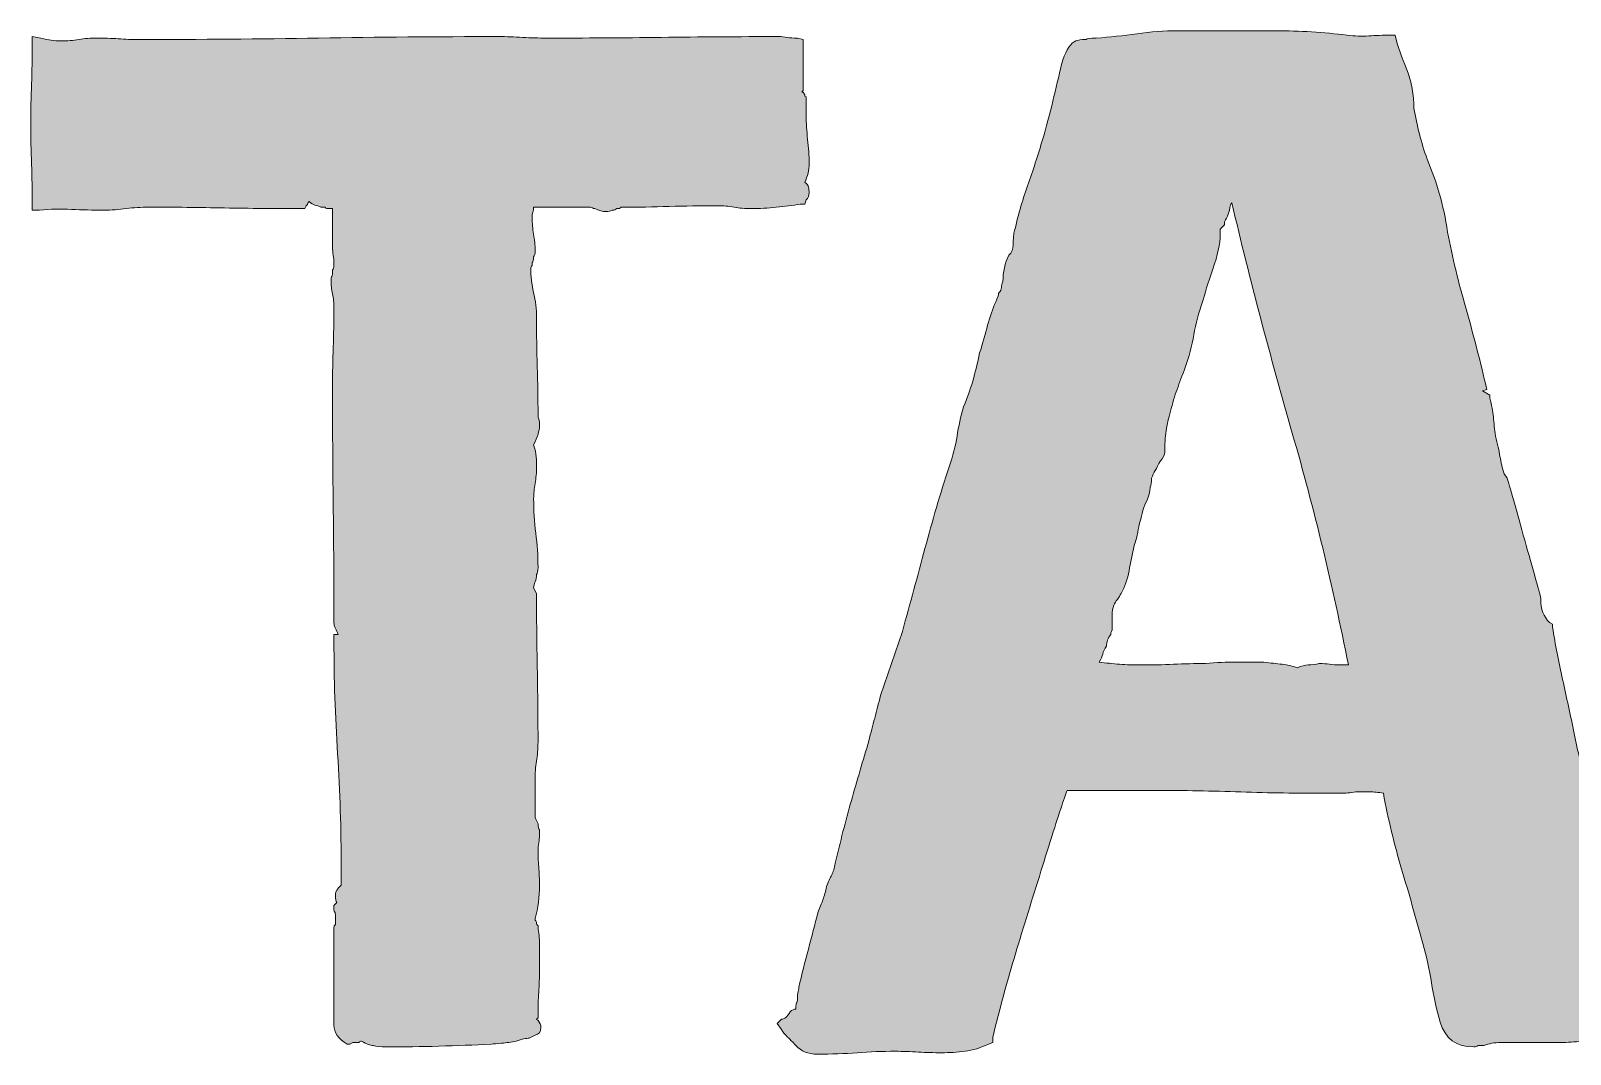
# Model space of a CAD drawing. Header units: inches. Extents: x 173 to 909, y -1034 to -46.
# Drawn here: x 175.5 to 419.1, y -1033.7 to -871.7 of the extents above; entities that cross this region are included whole.
import ezdxf

# ---------------------------------------------------------------- set-up
doc = ezdxf.new("R2010")
doc.units = ezdxf.units.IN
doc.header["$MEASUREMENT"] = 0
doc.layers.add('Layer 1', color=7, linetype='Continuous')

# ---------------------------------------------------------------- blocks, each defined once
blk = doc.blocks.new('block 3')
at = {"layer": 'Layer 1', "true_color": 0xff3c95}
h = blk.add_hatch(color=230, dxfattribs=at)
h.dxf.hatch_style = 2
edge = h.paths.add_edge_path()
edge.add_spline(control_points=[(293.58, -1028.85), (293.58, -1028.85), (294.28, -1028.15), (294.28, -1028.15), (294.74, -1028.15), (295.2, -1027.77), (295.66, -1027), (295.97, -1026.69), (296.27, -1026.54), (296.58, -1026.54), (296.58, -1026.54), (296.58, -1026.31), (296.58, -1026.31), (296.58, -1026.31), (296.58, -1026.08), (296.58, -1026.08), (296.58, -1025.77), (296.62, -1025.58), (296.7, -1025.5), (296.77, -1025.43), (296.81, -1025.23), (296.81, -1024.92), (296.81, -1024.46), (296.85, -1024.08), (296.93, -1023.77), (297, -1023.46), (297.04, -1023.23), (297.04, -1023.08), (297.51, -1021.08), (298, -1019.08), (298.54, -1017.08), (299.08, -1015.08), (299.58, -1013.16), (300.04, -1011.31), (300.35, -1010.55), (300.62, -1009.85), (300.85, -1009.24), (301.08, -1008.63), (301.27, -1007.93), (301.43, -1007.16), (301.73, -1006.39), (302, -1005.78), (302.24, -1005.32), (302.47, -1004.85), (302.66, -1004.24), (302.81, -1003.47), (303.58, -1000.09), (304.43, -996.78), (305.35, -993.55), (306.27, -990.32), (307.19, -987.17), (308.12, -984.09), (308.42, -982.86), (308.73, -981.67), (309.04, -980.51), (309.35, -979.36), (309.65, -978.17), (309.96, -976.94), (309.96, -976.94), (313.42, -966.79), (313.42, -966.79), (314.65, -962.33), (315.85, -957.95), (317, -953.64), (318.15, -949.33), (319.42, -945.03), (320.81, -940.72), (321.42, -939.03), (321.84, -937.41), (322.08, -935.87), (322.31, -934.34), (322.65, -932.8), (323.11, -931.26), (324.19, -928.65), (325.03, -925.8), (325.65, -922.72), (326.11, -921.19), (326.53, -919.73), (326.92, -918.34), (327.3, -916.96), (327.73, -915.73), (328.19, -914.65), (328.49, -914.04), (328.65, -913.58), (328.65, -913.27), (328.96, -912.96), (329.11, -912.65), (329.11, -912.34), (329.11, -912.04), (329.19, -911.73), (329.34, -911.42), (329.34, -909.88), (329.65, -908.5), (330.27, -907.27), (330.73, -906.81), (330.96, -906.27), (330.96, -905.65), (330.96, -904.58), (331.03, -903.81), (331.19, -903.35), (331.8, -900.73), (332.53, -898.23), (333.38, -895.85), (334.22, -893.47), (335.03, -890.97), (335.8, -888.35), (336.41, -886.2), (336.95, -884.12), (337.42, -882.12), (337.88, -880.12), (338.34, -878.2), (338.8, -876.35), (339.41, -874.66), (340.11, -873.66), (340.88, -873.35), (341.18, -873.2), (341.72, -873.12), (342.49, -873.12), (342.64, -872.97), (343.18, -872.89), (344.11, -872.89), (346.26, -872.74), (348.41, -872.51), (350.57, -872.2), (352.72, -871.89), (354.87, -871.74), (357.03, -871.74), (357.03, -871.74), (372.48, -871.74), (372.48, -871.74), (376.33, -871.74), (380.1, -871.97), (383.79, -872.43), (385.02, -872.59), (386.17, -872.63), (387.25, -872.55), (388.32, -872.47), (389.47, -872.43), (390.71, -872.43), (390.71, -872.43), (391.4, -872.43), (391.4, -872.43), (391.4, -872.43), (391.63, -873.35), (391.63, -873.35), (392.09, -874.89), (392.71, -876.58), (393.48, -878.43), (393.78, -879.35), (394.01, -880.31), (394.17, -881.31), (394.32, -882.32), (394.4, -883.2), (394.4, -883.97), (394.86, -886.73), (395.55, -889.43), (396.48, -892.04), (397.24, -893.89), (397.9, -895.73), (398.44, -897.58), (398.97, -899.42), (399.4, -901.42), (399.71, -903.58), (400.47, -907.58), (401.44, -911.58), (402.59, -915.57), (403.74, -919.57), (404.78, -923.57), (405.7, -927.57), (405.7, -927.57), (405.94, -928.49), (405.94, -928.49), (405.94, -928.49), (405.24, -928.72), (405.24, -928.72), (405.24, -928.72), (406.4, -929.41), (406.4, -929.41), (406.4, -929.41), (406.4, -929.88), (406.4, -929.88), (406.7, -930.95), (406.89, -931.95), (406.97, -932.88), (407.05, -933.8), (407.16, -934.8), (407.32, -935.87), (407.63, -937.11), (407.86, -938.18), (408.01, -939.1), (408.16, -940.03), (408.39, -940.95), (408.7, -941.87), (408.7, -941.87), (409.16, -942.56), (409.16, -942.56), (409.32, -943.03), (409.66, -944.22), (410.2, -946.14), (410.74, -948.07), (411.32, -950.14), (411.93, -952.37), (412.55, -954.6), (413.12, -956.64), (413.66, -958.48), (414.2, -960.33), (414.47, -961.41), (414.47, -961.71), (414.47, -963.25), (414.93, -964.48), (415.86, -965.4), (415.86, -965.4), (416.32, -965.64), (416.32, -965.64), (416.32, -965.64), (416.32, -966.1), (416.32, -966.1), (416.78, -968.86), (417.32, -971.63), (417.93, -974.4), (418.54, -977.17), (419.16, -980.02), (419.78, -982.94), (420.24, -985.71), (421.01, -988.4), (422.08, -991.01), (422.85, -992.86), (423.35, -994.74), (423.58, -996.66), (423.81, -998.59), (423.93, -1000.47), (423.93, -1002.32), (424.7, -1003.24), (425.16, -1004.01), (425.31, -1004.62), (425.46, -1005.24), (425.62, -1005.86), (425.78, -1006.47), (425.78, -1006.47), (425.78, -1008.31), (425.78, -1008.31), (425.93, -1008.63), (426.01, -1008.89), (426.01, -1009.12), (426.01, -1009.35), (426.16, -1009.62), (426.47, -1009.93), (426.77, -1011.16), (427.12, -1012.24), (427.51, -1013.16), (427.89, -1014.08), (428.23, -1015.16), (428.54, -1016.39), (428.85, -1017.16), (429.04, -1017.85), (429.12, -1018.46), (429.2, -1019.08), (429.31, -1019.7), (429.47, -1020.31), (429.62, -1021.23), (430.16, -1022.31), (431.08, -1023.54), (431.08, -1023.54), (431.31, -1024), (431.31, -1024), (431.31, -1024), (431.08, -1024.46), (431.08, -1024.46), (430.93, -1024.62), (430.85, -1025), (430.85, -1025.62), (430.85, -1026.08), (430.89, -1026.58), (430.97, -1027.12), (431.04, -1027.66), (431.08, -1028.15), (431.08, -1028.62), (431.08, -1030.92), (430, -1032.08), (427.85, -1032.08), (427.08, -1032.08), (426.39, -1032), (425.78, -1031.85), (425.16, -1031.69), (424.47, -1031.62), (423.7, -1031.62), (422.47, -1031.62), (421.28, -1031.65), (420.12, -1031.73), (418.97, -1031.81), (417.85, -1031.85), (416.78, -1031.85), (416.78, -1031.85), (411.01, -1031.85), (411.01, -1031.85), (410.09, -1031.85), (409.13, -1031.85), (408.13, -1031.85), (407.13, -1031.85), (406.24, -1032), (405.47, -1032.31), (405.47, -1032.31), (404.55, -1032.31), (404.55, -1032.31), (404.4, -1032.46), (404.16, -1032.54), (403.86, -1032.54), (401.09, -1032.54), (399.32, -1031.23), (398.55, -1028.62), (397.93, -1026.46), (397.48, -1024.39), (397.17, -1022.39), (396.86, -1020.39), (396.4, -1018.31), (395.78, -1016.16), (394.71, -1012.16), (393.59, -1008.24), (392.44, -1004.39), (391.29, -1000.55), (390.32, -996.55), (389.56, -992.4), (388.78, -992.24), (388.06, -992.17), (387.36, -992.17), (386.67, -992.17), (385.94, -992.17), (385.17, -992.17), (384.4, -992.32), (383.52, -992.4), (382.52, -992.4), (381.52, -992.4), (380.56, -992.4), (379.64, -992.4), (375.17, -992.4), (370.67, -992.32), (366.14, -992.17), (361.6, -992.01), (357.1, -991.94), (352.64, -991.94), (352.64, -991.94), (339.49, -991.94), (339.49, -991.94), (339.03, -993.17), (338.14, -995.86), (336.84, -1000.01), (335.53, -1004.16), (334.19, -1008.47), (332.8, -1012.93), (331.42, -1017.39), (330.22, -1021.46), (329.23, -1025.16), (328.22, -1028.85), (327.73, -1030.85), (327.73, -1031.15), (327.73, -1031.15), (327.73, -1031.85), (327.73, -1031.85), (327.73, -1031.85), (327.03, -1032.08), (327.03, -1032.08), (325.8, -1032.69), (324.57, -1033.08), (323.34, -1033.23), (322.11, -1033.38), (320.88, -1033.46), (319.65, -1033.46), (318.42, -1033.46), (317.19, -1033.42), (315.96, -1033.35), (314.73, -1033.27), (313.5, -1033.23), (312.27, -1033.23), (310.27, -1033.23), (308.27, -1033.31), (306.27, -1033.46), (304.27, -1033.61), (302.19, -1033.69), (300.04, -1033.69), (298.5, -1033.69), (297.35, -1033.23), (296.58, -1032.31), (296.27, -1032), (296.04, -1031.77), (295.89, -1031.62), (295.74, -1031.46), (295.58, -1031.31), (295.43, -1031.15), (294.81, -1030.54), (294.43, -1030.08), (294.28, -1029.77), (294.28, -1029.77), (293.58, -1028.85), (293.58, -1028.85)], knot_values=[0, 0, 0, 0, 1, 1, 1, 2, 2, 2, 3, 3, 3, 4, 4, 4, 5, 5, 5, 6, 6, 6, 7, 7, 7, 8, 8, 8, 9, 9, 9, 10, 10, 10, 11, 11, 11, 12, 12, 12, 13, 13, 13, 14, 14, 14, 15, 15, 15, 16, 16, 16, 17, 17, 17, 18, 18, 18, 19, 19, 19, 20, 20, 20, 21, 21, 21, 22, 22, 22, 23, 23, 23, 24, 24, 24, 25, 25, 25, 26, 26, 26, 27, 27, 27, 28, 28, 28, 29, 29, 29, 30, 30, 30, 31, 31, 31, 32, 32, 32, 33, 33, 33, 34, 34, 34, 35, 35, 35, 36, 36, 36, 37, 37, 37, 38, 38, 38, 39, 39, 39, 40, 40, 40, 41, 41, 41, 42, 42, 42, 43, 43, 43, 44, 44, 44, 45, 45, 45, 46, 46, 46, 47, 47, 47, 48, 48, 48, 49, 49, 49, 50, 50, 50, 51, 51, 51, 52, 52, 52, 53, 53, 53, 54, 54, 54, 55, 55, 55, 56, 56, 56, 57, 57, 57, 58, 58, 58, 59, 59, 59, 60, 60, 60, 61, 61, 61, 62, 62, 62, 63, 63, 63, 64, 64, 64, 65, 65, 65, 66, 66, 66, 67, 67, 67, 68, 68, 68, 69, 69, 69, 70, 70, 70, 71, 71, 71, 72, 72, 72, 73, 73, 73, 74, 74, 74, 75, 75, 75, 76, 76, 76, 77, 77, 77, 78, 78, 78, 79, 79, 79, 80, 80, 80, 81, 81, 81, 82, 82, 82, 83, 83, 83, 84, 84, 84, 85, 85, 85, 86, 86, 86, 87, 87, 87, 88, 88, 88, 89, 89, 89, 90, 90, 90, 91, 91, 91, 92, 92, 92, 93, 93, 93, 94, 94, 94, 95, 95, 95, 96, 96, 96, 97, 97, 97, 98, 98, 98, 99, 99, 99, 100, 100, 100, 101, 101, 101, 102, 102, 102, 103, 103, 103, 104, 104, 104, 105, 105, 105, 106, 106, 106, 107, 107, 107, 108, 108, 108, 109, 109, 109, 110, 110, 110, 111, 111, 111, 112, 112, 112, 113, 113, 113, 114, 114, 114, 115, 115, 115, 116, 116, 116, 117, 117, 117, 118, 118, 118, 119, 119, 119, 120, 120, 120, 121, 121, 121, 122, 122, 122, 123, 123, 123, 124, 124, 124, 125, 125, 125, 126, 126, 126, 127, 127, 127, 128, 128, 128, 129, 129, 129, 130, 130, 130, 131, 131, 131, 131], degree=3, periodic=1)
edge = h.paths.add_edge_path()
edge.add_spline(control_points=[(363.72, -903.11), (363.72, -903.11), (363.72, -904.04), (363.72, -904.04), (363.72, -905.42), (363.33, -907.23), (362.56, -909.46), (361.79, -911.69), (361.25, -913.42), (360.95, -914.65), (360.33, -916.34), (359.87, -918.07), (359.56, -919.84), (359.25, -921.61), (358.79, -923.34), (358.18, -925.03), (357.72, -926.26), (357.29, -927.42), (356.91, -928.49), (356.52, -929.57), (356.18, -930.72), (355.87, -931.95), (355.56, -933.03), (355.33, -934.07), (355.18, -935.07), (355.03, -936.07), (354.95, -937.18), (354.95, -938.41), (354.95, -938.87), (354.72, -939.33), (354.26, -939.8), (353.95, -940.41), (353.68, -940.92), (353.45, -941.3), (353.22, -941.68), (353.03, -942.1), (352.87, -942.56), (352.87, -943.18), (352.79, -943.64), (352.64, -943.95), (352.64, -944.41), (352.49, -945.1), (352.18, -946.03), (351.87, -946.49), (351.64, -947.03), (351.49, -947.64), (351.33, -948.26), (351.18, -948.87), (351.03, -949.49), (350.87, -949.95), (350.76, -950.49), (350.68, -951.1), (350.6, -951.72), (350.41, -952.41), (350.11, -953.18), (349.79, -954.56), (349.53, -955.91), (349.3, -957.21), (349.07, -958.52), (348.64, -959.72), (348.03, -960.79), (347.87, -961.1), (347.68, -961.41), (347.45, -961.71), (347.22, -962.02), (347.03, -962.33), (346.87, -962.63), (346.72, -963.1), (346.64, -963.64), (346.64, -964.25), (346.64, -964.25), (346.64, -965.64), (346.64, -965.64), (346.64, -965.64), (346.64, -966.33), (346.64, -966.33), (346.64, -966.48), (346.6, -966.64), (346.53, -966.79), (346.45, -966.94), (346.41, -967.1), (346.41, -967.25), (345.95, -967.87), (345.72, -968.48), (345.72, -969.1), (345.41, -969.56), (345.22, -969.98), (345.14, -970.36), (345.07, -970.75), (344.87, -971.17), (344.57, -971.63), (345.64, -971.79), (346.72, -971.9), (347.8, -971.98), (348.87, -972.06), (350.03, -972.1), (351.26, -972.1), (352.95, -972.1), (354.64, -972.06), (356.33, -971.98), (358.02, -971.9), (359.71, -971.86), (361.41, -971.86), (363.1, -971.71), (364.75, -971.63), (366.37, -971.63), (367.99, -971.63), (369.4, -971.63), (370.64, -971.63), (371.71, -971.79), (372.67, -971.9), (373.52, -971.98), (374.36, -972.06), (375.17, -972.25), (375.94, -972.55), (376.56, -972.25), (377.13, -972.1), (377.67, -972.1), (378.21, -972.1), (378.79, -972.02), (379.4, -971.86), (380.02, -971.86), (380.56, -971.9), (381.02, -971.98), (381.48, -972.06), (382.09, -972.1), (382.86, -972.1), (382.86, -972.1), (384.02, -972.1), (384.02, -972.1), (381.56, -959.64), (378.6, -947.41), (375.14, -935.41), (371.68, -923.42), (368.48, -911.27), (365.56, -898.96), (365.41, -899.12), (365.33, -899.27), (365.33, -899.42), (365.18, -900.35), (364.87, -901.19), (364.41, -901.96), (364.41, -901.96), (364.41, -902.42), (364.41, -902.42), (364.41, -902.42), (363.72, -903.11), (363.72, -903.11)], knot_values=[0, 0, 0, 0, 1, 1, 1, 2, 2, 2, 3, 3, 3, 4, 4, 4, 5, 5, 5, 6, 6, 6, 7, 7, 7, 8, 8, 8, 9, 9, 9, 10, 10, 10, 11, 11, 11, 12, 12, 12, 13, 13, 13, 14, 14, 14, 15, 15, 15, 16, 16, 16, 17, 17, 17, 18, 18, 18, 19, 19, 19, 20, 20, 20, 21, 21, 21, 22, 22, 22, 23, 23, 23, 24, 24, 24, 25, 25, 25, 26, 26, 26, 27, 27, 27, 28, 28, 28, 29, 29, 29, 30, 30, 30, 31, 31, 31, 32, 32, 32, 33, 33, 33, 34, 34, 34, 35, 35, 35, 36, 36, 36, 37, 37, 37, 38, 38, 38, 39, 39, 39, 40, 40, 40, 41, 41, 41, 42, 42, 42, 43, 43, 43, 44, 44, 44, 45, 45, 45, 46, 46, 46, 47, 47, 47, 48, 48, 48, 49, 49, 49, 49], degree=3, periodic=1)
h = blk.add_hatch(color=230, dxfattribs=at)
h.dxf.hatch_style = 2
edge = h.paths.add_edge_path()
edge.add_spline(control_points=[(225.53, -1032.08), (224.14, -1031.31), (223.45, -1030.31), (223.45, -1029.08), (223.45, -1029.08), (223.45, -1014.31), (223.45, -1014.31), (223.45, -1014.31), (223.45, -1013.62), (223.45, -1013.62), (223.45, -1013.47), (223.53, -1013.31), (223.68, -1013.16), (223.68, -1013.16), (223.68, -1012.7), (223.68, -1012.7), (223.68, -1012.7), (223.68, -1012.47), (223.68, -1012.47), (223.68, -1012.47), (223.68, -1011.78), (223.68, -1011.78), (223.68, -1011.47), (223.64, -1011.28), (223.57, -1011.2), (223.49, -1011.12), (223.45, -1011.01), (223.45, -1010.85), (223.45, -1010.85), (223.45, -1010.16), (223.45, -1010.16), (223.45, -1010.16), (223.91, -1009.7), (223.91, -1009.7), (223.76, -1009.55), (223.68, -1009.16), (223.68, -1008.54), (223.68, -1008.08), (223.76, -1007.85), (223.91, -1007.85), (223.91, -1007.7), (223.99, -1007.55), (224.14, -1007.39), (224.14, -1007.39), (224.6, -1006.93), (224.6, -1006.93), (224.6, -1006.93), (224.6, -1006.7), (224.6, -1006.7), (224.6, -1006.7), (224.6, -1005.55), (224.6, -1005.55), (224.6, -1005.55), (224.6, -1004.16), (224.6, -1004.16), (224.6, -998.16), (224.41, -992.17), (224.03, -986.17), (223.64, -980.17), (223.45, -974.25), (223.45, -968.4), (223.45, -968.4), (223.45, -967.25), (223.45, -967.25), (223.45, -967.25), (224.14, -967.25), (224.14, -967.25), (223.99, -966.94), (223.83, -966.64), (223.68, -966.33), (223.53, -966.02), (223.45, -965.71), (223.45, -965.4), (223.45, -958.94), (223.41, -952.68), (223.33, -946.6), (223.26, -940.53), (223.22, -934.34), (223.22, -928.03), (223.22, -925.88), (223.26, -923.8), (223.33, -921.8), (223.41, -919.8), (223.45, -917.73), (223.45, -915.57), (223.45, -914.81), (223.37, -914.07), (223.22, -913.38), (223.06, -912.69), (222.99, -911.96), (222.99, -911.19), (222.99, -910.88), (223.03, -910.69), (223.1, -910.61), (223.18, -910.54), (223.22, -910.42), (223.22, -910.27), (223.22, -910.27), (223.22, -909.57), (223.22, -909.57), (223.37, -909.42), (223.45, -909.19), (223.45, -908.88), (223.45, -908.88), (223.45, -908.42), (223.45, -908.42), (223.45, -908.11), (223.41, -907.73), (223.33, -907.27), (223.26, -906.81), (223.22, -906.42), (223.22, -906.11), (223.22, -906.11), (223.22, -899.88), (223.22, -899.88), (223.22, -899.88), (222.53, -899.88), (222.53, -899.88), (222.22, -899.88), (222.07, -899.81), (222.07, -899.65), (222.07, -899.65), (221.37, -899.65), (221.37, -899.65), (221.06, -899.5), (220.76, -899.39), (220.45, -899.31), (220.14, -899.23), (219.84, -899.04), (219.53, -898.73), (219.37, -898.89), (219.3, -899), (219.3, -899.08), (219.3, -899.16), (219.22, -899.27), (219.07, -899.42), (219.07, -899.42), (218.84, -899.88), (218.84, -899.88), (218.84, -899.88), (218.14, -899.88), (218.14, -899.88), (214.14, -899.88), (210.15, -899.85), (206.15, -899.77), (202.15, -899.69), (198.15, -899.65), (194.15, -899.65), (192.92, -899.65), (191.73, -899.73), (190.58, -899.88), (189.42, -900.04), (188.23, -900.12), (187, -900.12), (185.31, -900.12), (183.62, -900.08), (181.92, -900), (180.23, -899.92), (178.54, -899.96), (176.85, -900.12), (176.85, -900.12), (175.7, -900.12), (175.7, -900.12), (175.7, -900.12), (175.7, -898.96), (175.7, -898.96), (175.7, -896.97), (175.66, -894.92), (175.58, -892.85), (175.5, -890.77), (175.46, -888.66), (175.46, -886.5), (175.46, -884.35), (175.5, -882.24), (175.58, -880.16), (175.66, -878.08), (175.7, -876.05), (175.7, -874.05), (175.7, -874.05), (175.7, -872.66), (175.7, -872.66), (175.7, -872.66), (177.08, -872.89), (177.08, -872.89), (177.69, -873.05), (178.23, -873.16), (178.7, -873.24), (179.15, -873.32), (179.69, -873.35), (180.31, -873.35), (181.23, -873.35), (182.16, -873.28), (183.08, -873.12), (184, -872.97), (184.92, -872.89), (185.85, -872.89), (187.07, -872.89), (188.23, -872.93), (189.31, -873.01), (190.38, -873.09), (191.46, -873.12), (192.54, -873.12), (202.23, -873.12), (211.72, -873.05), (221.03, -872.89), (230.33, -872.74), (239.83, -872.66), (249.52, -872.66), (250.75, -872.66), (252.02, -872.7), (253.33, -872.78), (254.63, -872.86), (255.9, -872.89), (257.13, -872.89), (263.13, -872.89), (269.17, -872.86), (275.24, -872.78), (281.32, -872.7), (287.51, -872.66), (293.81, -872.66), (294.28, -872.66), (294.74, -872.7), (295.2, -872.78), (295.66, -872.86), (296.2, -872.89), (296.81, -872.89), (296.81, -872.89), (297.74, -873.12), (297.74, -873.12), (297.74, -873.12), (297.74, -881.2), (297.74, -881.2), (297.74, -881.2), (297.51, -881.43), (297.51, -881.43), (297.51, -881.43), (297.74, -881.43), (297.74, -881.43), (297.74, -881.43), (297.97, -881.89), (297.97, -881.89), (297.97, -882.04), (298, -882.12), (298.08, -882.12), (298.16, -882.12), (298.2, -882.2), (298.2, -882.35), (298.2, -882.35), (298.2, -883.04), (298.2, -883.04), (298.2, -883.04), (298.2, -883.51), (298.2, -883.51), (298.2, -883.51), (298.2, -885.12), (298.2, -885.12), (298.2, -886.35), (298.27, -887.62), (298.43, -888.93), (298.58, -890.23), (298.66, -891.5), (298.66, -892.73), (298.66, -893.81), (298.43, -894.81), (297.97, -895.73), (298.43, -895.89), (298.66, -896.42), (298.66, -897.35), (298.66, -897.81), (298.5, -898.19), (298.2, -898.5), (298.2, -898.5), (297.97, -899.19), (297.97, -899.19), (297.97, -899.19), (297.27, -899.19), (297.27, -899.19), (296.04, -899.35), (294.77, -899.5), (293.47, -899.65), (292.16, -899.81), (290.81, -899.88), (289.43, -899.88), (288.51, -899.88), (287.62, -899.81), (286.78, -899.65), (285.93, -899.5), (285.05, -899.42), (284.13, -899.42), (281.51, -899.42), (278.97, -899.46), (276.51, -899.54), (274.05, -899.62), (271.51, -899.65), (268.9, -899.65), (268.9, -899.65), (268.67, -899.88), (268.67, -899.88), (268.67, -899.88), (268.21, -899.88), (268.21, -899.88), (268.05, -900.04), (267.82, -900.12), (267.51, -900.12), (267.2, -900.27), (266.9, -900.35), (266.59, -900.35), (265.98, -900.35), (265.36, -900.2), (264.75, -899.88), (264.59, -899.88), (264.47, -899.85), (264.4, -899.77), (264.32, -899.69), (264.2, -899.65), (264.05, -899.65), (264.05, -899.65), (255.06, -899.65), (255.06, -899.65), (255.06, -899.96), (255.02, -900.23), (254.94, -900.46), (254.86, -900.69), (254.82, -900.96), (254.82, -901.27), (254.82, -902.19), (254.9, -903.08), (255.06, -903.92), (255.21, -904.77), (255.29, -905.65), (255.29, -906.57), (255.29, -907.04), (255.21, -907.35), (255.06, -907.5), (255.06, -907.96), (254.98, -908.27), (254.82, -908.42), (254.82, -908.42), (254.82, -908.88), (254.82, -908.88), (254.67, -909.04), (254.6, -909.19), (254.6, -909.34), (254.6, -910.58), (254.75, -911.85), (255.06, -913.15), (255.36, -914.46), (255.52, -915.8), (255.52, -917.19), (255.52, -919.8), (255.55, -922.38), (255.63, -924.92), (255.71, -927.45), (255.75, -929.96), (255.75, -932.41), (255.75, -932.41), (255.75, -932.88), (255.75, -932.88), (255.9, -933.03), (255.98, -933.49), (255.98, -934.26), (255.98, -935.03), (255.67, -936.03), (255.06, -937.26), (255.36, -938.03), (255.52, -939.18), (255.52, -940.72), (255.52, -941.64), (255.44, -942.53), (255.29, -943.37), (255.13, -944.22), (255.06, -945.03), (255.06, -945.8), (255.06, -947.64), (255.17, -949.45), (255.4, -951.22), (255.63, -952.98), (255.75, -954.79), (255.75, -956.64), (255.75, -957.25), (255.67, -957.64), (255.52, -957.79), (255.52, -958.25), (255.44, -958.64), (255.29, -958.94), (255.13, -959.25), (255.06, -959.56), (255.06, -959.87), (255.06, -959.87), (255.52, -960.79), (255.52, -960.79), (255.52, -960.79), (255.52, -961.02), (255.52, -961.02), (255.52, -964.87), (255.55, -968.71), (255.63, -972.55), (255.71, -976.4), (255.75, -980.32), (255.75, -984.32), (255.75, -985.4), (255.67, -986.4), (255.52, -987.32), (255.36, -988.24), (255.29, -989.24), (255.29, -990.32), (255.29, -990.32), (255.29, -996.09), (255.29, -996.09), (255.29, -996.24), (255.44, -996.63), (255.75, -997.24), (255.75, -997.7), (255.83, -998.01), (255.98, -998.16), (255.98, -998.16), (255.98, -999.09), (255.98, -999.09), (255.98, -999.4), (255.94, -999.78), (255.86, -1000.24), (255.78, -1000.7), (255.75, -1001.09), (255.75, -1001.39), (255.75, -1002.16), (255.78, -1003.05), (255.86, -1004.05), (255.94, -1005.05), (255.98, -1006.01), (255.98, -1006.93), (255.98, -1008.78), (255.75, -1010.55), (255.29, -1012.24), (255.29, -1012.24), (255.29, -1012.47), (255.29, -1012.47), (255.44, -1012.62), (255.52, -1012.78), (255.52, -1012.93), (255.52, -1013.08), (255.59, -1013.24), (255.75, -1013.39), (255.75, -1013.7), (255.78, -1014.08), (255.86, -1014.54), (255.94, -1015), (255.98, -1015.47), (255.98, -1015.93), (255.98, -1015.93), (255.98, -1020.31), (255.98, -1020.31), (255.98, -1021.54), (255.94, -1022.73), (255.86, -1023.89), (255.78, -1025.04), (255.75, -1026.23), (255.75, -1027.46), (255.75, -1027.46), (255.75, -1027.92), (255.75, -1027.92), (255.75, -1027.92), (255.52, -1028.15), (255.52, -1028.15), (255.52, -1028.15), (255.75, -1028.38), (255.75, -1028.38), (256.06, -1028.7), (256.21, -1029.08), (256.21, -1029.54), (256.21, -1030.16), (255.9, -1030.54), (255.29, -1030.69), (255.29, -1030.69), (254.37, -1031.15), (254.37, -1031.15), (253.9, -1031.15), (253.21, -1031.31), (252.29, -1031.62), (251.52, -1031.77), (250.75, -1031.89), (249.98, -1031.96), (249.21, -1032.04), (248.67, -1032.08), (248.37, -1032.08), (245.6, -1032.23), (242.83, -1032.35), (240.06, -1032.42), (237.29, -1032.5), (234.52, -1032.54), (231.76, -1032.54), (230.83, -1032.54), (230.14, -1032.46), (229.68, -1032.31), (229.22, -1032.31), (228.6, -1032.08), (227.83, -1031.62), (227.68, -1031.62), (227.52, -1031.69), (227.37, -1031.85), (227.37, -1031.85), (226.45, -1031.85), (226.45, -1031.85), (226.45, -1031.85), (225.99, -1032.08), (225.99, -1032.08), (225.99, -1032.08), (225.53, -1032.08), (225.53, -1032.08)], knot_values=[0, 0, 0, 0, 1, 1, 1, 2, 2, 2, 3, 3, 3, 4, 4, 4, 5, 5, 5, 6, 6, 6, 7, 7, 7, 8, 8, 8, 9, 9, 9, 10, 10, 10, 11, 11, 11, 12, 12, 12, 13, 13, 13, 14, 14, 14, 15, 15, 15, 16, 16, 16, 17, 17, 17, 18, 18, 18, 19, 19, 19, 20, 20, 20, 21, 21, 21, 22, 22, 22, 23, 23, 23, 24, 24, 24, 25, 25, 25, 26, 26, 26, 27, 27, 27, 28, 28, 28, 29, 29, 29, 30, 30, 30, 31, 31, 31, 32, 32, 32, 33, 33, 33, 34, 34, 34, 35, 35, 35, 36, 36, 36, 37, 37, 37, 38, 38, 38, 39, 39, 39, 40, 40, 40, 41, 41, 41, 42, 42, 42, 43, 43, 43, 44, 44, 44, 45, 45, 45, 46, 46, 46, 47, 47, 47, 48, 48, 48, 49, 49, 49, 50, 50, 50, 51, 51, 51, 52, 52, 52, 53, 53, 53, 54, 54, 54, 55, 55, 55, 56, 56, 56, 57, 57, 57, 58, 58, 58, 59, 59, 59, 60, 60, 60, 61, 61, 61, 62, 62, 62, 63, 63, 63, 64, 64, 64, 65, 65, 65, 66, 66, 66, 67, 67, 67, 68, 68, 68, 69, 69, 69, 70, 70, 70, 71, 71, 71, 72, 72, 72, 73, 73, 73, 74, 74, 74, 75, 75, 75, 76, 76, 76, 77, 77, 77, 78, 78, 78, 79, 79, 79, 80, 80, 80, 81, 81, 81, 82, 82, 82, 83, 83, 83, 84, 84, 84, 85, 85, 85, 86, 86, 86, 87, 87, 87, 88, 88, 88, 89, 89, 89, 90, 90, 90, 91, 91, 91, 92, 92, 92, 93, 93, 93, 94, 94, 94, 95, 95, 95, 96, 96, 96, 97, 97, 97, 98, 98, 98, 99, 99, 99, 100, 100, 100, 101, 101, 101, 102, 102, 102, 103, 103, 103, 104, 104, 104, 105, 105, 105, 106, 106, 106, 107, 107, 107, 108, 108, 108, 109, 109, 109, 110, 110, 110, 111, 111, 111, 112, 112, 112, 113, 113, 113, 114, 114, 114, 115, 115, 115, 116, 116, 116, 117, 117, 117, 118, 118, 118, 119, 119, 119, 120, 120, 120, 121, 121, 121, 122, 122, 122, 123, 123, 123, 124, 124, 124, 125, 125, 125, 126, 126, 126, 127, 127, 127, 128, 128, 128, 129, 129, 129, 130, 130, 130, 131, 131, 131, 132, 132, 132, 133, 133, 133, 134, 134, 134, 135, 135, 135, 136, 136, 136, 137, 137, 137, 138, 138, 138, 139, 139, 139, 140, 140, 140, 141, 141, 141, 142, 142, 142, 143, 143, 143, 144, 144, 144, 145, 145, 145, 146, 146, 146, 147, 147, 147, 148, 148, 148, 149, 149, 149, 150, 150, 150, 151, 151, 151, 152, 152, 152, 153, 153, 153, 154, 154, 154, 155, 155, 155, 156, 156, 156, 157, 157, 157, 158, 158, 158, 159, 159, 159, 160, 160, 160, 161, 161, 161, 162, 162, 162, 163, 163, 163, 164, 164, 164, 165, 165, 165, 166, 166, 166, 167, 167, 167, 168, 168, 168, 169, 169, 169, 169], degree=3, periodic=1)
at = {"layer": 'Layer 1', "lineweight": 0}
for points, knots in [([(293.58, -1028.85), (293.58, -1028.85), (294.28, -1028.15), (294.28, -1028.15), (294.74, -1028.15), (295.2, -1027.77), (295.66, -1027), (295.97, -1026.69), (296.27, -1026.54), (296.58, -1026.54), (296.58, -1026.54), (296.58, -1026.31), (296.58, -1026.31), (296.58, -1026.31), (296.58, -1026.08), (296.58, -1026.08), (296.58, -1025.77), (296.62, -1025.58), (296.7, -1025.5), (296.77, -1025.43), (296.81, -1025.23), (296.81, -1024.92), (296.81, -1024.46), (296.85, -1024.08), (296.93, -1023.77), (297, -1023.46), (297.04, -1023.23), (297.04, -1023.08), (297.51, -1021.08), (298, -1019.08), (298.54, -1017.08), (299.08, -1015.08), (299.58, -1013.16), (300.04, -1011.31), (300.35, -1010.55), (300.62, -1009.85), (300.85, -1009.24), (301.08, -1008.63), (301.27, -1007.93), (301.43, -1007.16), (301.73, -1006.39), (302, -1005.78), (302.24, -1005.32), (302.47, -1004.85), (302.66, -1004.24), (302.81, -1003.47), (303.58, -1000.09), (304.43, -996.78), (305.35, -993.55), (306.27, -990.32), (307.19, -987.17), (308.12, -984.09), (308.42, -982.86), (308.73, -981.67), (309.04, -980.51), (309.35, -979.36), (309.65, -978.17), (309.96, -976.94), (309.96, -976.94), (313.42, -966.79), (313.42, -966.79), (314.65, -962.33), (315.85, -957.95), (317, -953.64), (318.15, -949.33), (319.42, -945.03), (320.81, -940.72), (321.42, -939.03), (321.84, -937.41), (322.08, -935.87), (322.31, -934.34), (322.65, -932.8), (323.11, -931.26), (324.19, -928.65), (325.03, -925.8), (325.65, -922.72), (326.11, -921.19), (326.53, -919.73), (326.92, -918.34), (327.3, -916.96), (327.73, -915.73), (328.19, -914.65), (328.49, -914.04), (328.65, -913.58), (328.65, -913.27), (328.96, -912.96), (329.11, -912.65), (329.11, -912.34), (329.11, -912.04), (329.19, -911.73), (329.34, -911.42), (329.34, -909.88), (329.65, -908.5), (330.27, -907.27), (330.73, -906.81), (330.96, -906.27), (330.96, -905.65), (330.96, -904.58), (331.03, -903.81), (331.19, -903.35), (331.8, -900.73), (332.53, -898.23), (333.38, -895.85), (334.22, -893.47), (335.03, -890.97), (335.8, -888.35), (336.41, -886.2), (336.95, -884.12), (337.42, -882.12), (337.88, -880.12), (338.34, -878.2), (338.8, -876.35), (339.41, -874.66), (340.11, -873.66), (340.88, -873.35), (341.18, -873.2), (341.72, -873.12), (342.49, -873.12), (342.64, -872.97), (343.18, -872.89), (344.11, -872.89), (346.26, -872.74), (348.41, -872.51), (350.57, -872.2), (352.72, -871.89), (354.87, -871.74), (357.03, -871.74), (357.03, -871.74), (372.48, -871.74), (372.48, -871.74), (376.33, -871.74), (380.1, -871.97), (383.79, -872.43), (385.02, -872.59), (386.17, -872.63), (387.25, -872.55), (388.32, -872.47), (389.47, -872.43), (390.71, -872.43), (390.71, -872.43), (391.4, -872.43), (391.4, -872.43), (391.4, -872.43), (391.63, -873.35), (391.63, -873.35), (392.09, -874.89), (392.71, -876.58), (393.48, -878.43), (393.78, -879.35), (394.01, -880.31), (394.17, -881.31), (394.32, -882.32), (394.4, -883.2), (394.4, -883.97), (394.86, -886.73), (395.55, -889.43), (396.48, -892.04), (397.24, -893.89), (397.9, -895.73), (398.44, -897.58), (398.97, -899.42), (399.4, -901.42), (399.71, -903.58), (400.47, -907.58), (401.44, -911.58), (402.59, -915.57), (403.74, -919.57), (404.78, -923.57), (405.7, -927.57), (405.7, -927.57), (405.94, -928.49), (405.94, -928.49), (405.94, -928.49), (405.24, -928.72), (405.24, -928.72), (405.24, -928.72), (406.4, -929.41), (406.4, -929.41), (406.4, -929.41), (406.4, -929.88), (406.4, -929.88), (406.7, -930.95), (406.89, -931.95), (406.97, -932.88), (407.05, -933.8), (407.16, -934.8), (407.32, -935.87), (407.63, -937.11), (407.86, -938.18), (408.01, -939.1), (408.16, -940.03), (408.39, -940.95), (408.7, -941.87), (408.7, -941.87), (409.16, -942.56), (409.16, -942.56), (409.32, -943.03), (409.66, -944.22), (410.2, -946.14), (410.74, -948.07), (411.32, -950.14), (411.93, -952.37), (412.55, -954.6), (413.12, -956.64), (413.66, -958.48), (414.2, -960.33), (414.47, -961.41), (414.47, -961.71), (414.47, -963.25), (414.93, -964.48), (415.86, -965.4), (415.86, -965.4), (416.32, -965.64), (416.32, -965.64), (416.32, -965.64), (416.32, -966.1), (416.32, -966.1), (416.78, -968.86), (417.32, -971.63), (417.93, -974.4), (418.54, -977.17), (419.16, -980.02), (419.78, -982.94), (420.24, -985.71), (421.01, -988.4), (422.08, -991.01), (422.85, -992.86), (423.35, -994.74), (423.58, -996.66), (423.81, -998.59), (423.93, -1000.47), (423.93, -1002.32), (424.7, -1003.24), (425.16, -1004.01), (425.31, -1004.62), (425.46, -1005.24), (425.62, -1005.86), (425.78, -1006.47), (425.78, -1006.47), (425.78, -1008.31), (425.78, -1008.31), (425.93, -1008.63), (426.01, -1008.89), (426.01, -1009.12), (426.01, -1009.35), (426.16, -1009.62), (426.47, -1009.93), (426.77, -1011.16), (427.12, -1012.24), (427.51, -1013.16), (427.89, -1014.08), (428.23, -1015.16), (428.54, -1016.39), (428.85, -1017.16), (429.04, -1017.85), (429.12, -1018.46), (429.2, -1019.08), (429.31, -1019.7), (429.47, -1020.31), (429.62, -1021.23), (430.16, -1022.31), (431.08, -1023.54), (431.08, -1023.54), (431.31, -1024), (431.31, -1024), (431.31, -1024), (431.08, -1024.46), (431.08, -1024.46), (430.93, -1024.62), (430.85, -1025), (430.85, -1025.62), (430.85, -1026.08), (430.89, -1026.58), (430.97, -1027.12), (431.04, -1027.66), (431.08, -1028.15), (431.08, -1028.62), (431.08, -1030.92), (430, -1032.08), (427.85, -1032.08), (427.08, -1032.08), (426.39, -1032), (425.78, -1031.85), (425.16, -1031.69), (424.47, -1031.62), (423.7, -1031.62), (422.47, -1031.62), (421.28, -1031.65), (420.12, -1031.73), (418.97, -1031.81), (417.85, -1031.85), (416.78, -1031.85), (416.78, -1031.85), (411.01, -1031.85), (411.01, -1031.85), (410.09, -1031.85), (409.13, -1031.85), (408.13, -1031.85), (407.13, -1031.85), (406.24, -1032), (405.47, -1032.31), (405.47, -1032.31), (404.55, -1032.31), (404.55, -1032.31), (404.4, -1032.46), (404.16, -1032.54), (403.86, -1032.54), (401.09, -1032.54), (399.32, -1031.23), (398.55, -1028.62), (397.93, -1026.46), (397.48, -1024.39), (397.17, -1022.39), (396.86, -1020.39), (396.4, -1018.31), (395.78, -1016.16), (394.71, -1012.16), (393.59, -1008.24), (392.44, -1004.39), (391.29, -1000.55), (390.32, -996.55), (389.56, -992.4), (388.78, -992.24), (388.06, -992.17), (387.36, -992.17), (386.67, -992.17), (385.94, -992.17), (385.17, -992.17), (384.4, -992.32), (383.52, -992.4), (382.52, -992.4), (381.52, -992.4), (380.56, -992.4), (379.64, -992.4), (375.17, -992.4), (370.67, -992.32), (366.14, -992.17), (361.6, -992.01), (357.1, -991.94), (352.64, -991.94), (352.64, -991.94), (339.49, -991.94), (339.49, -991.94), (339.03, -993.17), (338.14, -995.86), (336.84, -1000.01), (335.53, -1004.16), (334.19, -1008.47), (332.8, -1012.93), (331.42, -1017.39), (330.22, -1021.46), (329.23, -1025.16), (328.22, -1028.85), (327.73, -1030.85), (327.73, -1031.15), (327.73, -1031.15), (327.73, -1031.85), (327.73, -1031.85), (327.73, -1031.85), (327.03, -1032.08), (327.03, -1032.08), (325.8, -1032.69), (324.57, -1033.08), (323.34, -1033.23), (322.11, -1033.38), (320.88, -1033.46), (319.65, -1033.46), (318.42, -1033.46), (317.19, -1033.42), (315.96, -1033.35), (314.73, -1033.27), (313.5, -1033.23), (312.27, -1033.23), (310.27, -1033.23), (308.27, -1033.31), (306.27, -1033.46), (304.27, -1033.61), (302.19, -1033.69), (300.04, -1033.69), (298.5, -1033.69), (297.35, -1033.23), (296.58, -1032.31), (296.27, -1032), (296.04, -1031.77), (295.89, -1031.62), (295.74, -1031.46), (295.58, -1031.31), (295.43, -1031.15), (294.81, -1030.54), (294.43, -1030.08), (294.28, -1029.77), (294.28, -1029.77), (293.58, -1028.85), (293.58, -1028.85)], [0, 0, 0, 0, 1, 1, 1, 2, 2, 2, 3, 3, 3, 4, 4, 4, 5, 5, 5, 6, 6, 6, 7, 7, 7, 8, 8, 8, 9, 9, 9, 10, 10, 10, 11, 11, 11, 12, 12, 12, 13, 13, 13, 14, 14, 14, 15, 15, 15, 16, 16, 16, 17, 17, 17, 18, 18, 18, 19, 19, 19, 20, 20, 20, 21, 21, 21, 22, 22, 22, 23, 23, 23, 24, 24, 24, 25, 25, 25, 26, 26, 26, 27, 27, 27, 28, 28, 28, 29, 29, 29, 30, 30, 30, 31, 31, 31, 32, 32, 32, 33, 33, 33, 34, 34, 34, 35, 35, 35, 36, 36, 36, 37, 37, 37, 38, 38, 38, 39, 39, 39, 40, 40, 40, 41, 41, 41, 42, 42, 42, 43, 43, 43, 44, 44, 44, 45, 45, 45, 46, 46, 46, 47, 47, 47, 48, 48, 48, 49, 49, 49, 50, 50, 50, 51, 51, 51, 52, 52, 52, 53, 53, 53, 54, 54, 54, 55, 55, 55, 56, 56, 56, 57, 57, 57, 58, 58, 58, 59, 59, 59, 60, 60, 60, 61, 61, 61, 62, 62, 62, 63, 63, 63, 64, 64, 64, 65, 65, 65, 66, 66, 66, 67, 67, 67, 68, 68, 68, 69, 69, 69, 70, 70, 70, 71, 71, 71, 72, 72, 72, 73, 73, 73, 74, 74, 74, 75, 75, 75, 76, 76, 76, 77, 77, 77, 78, 78, 78, 79, 79, 79, 80, 80, 80, 81, 81, 81, 82, 82, 82, 83, 83, 83, 84, 84, 84, 85, 85, 85, 86, 86, 86, 87, 87, 87, 88, 88, 88, 89, 89, 89, 90, 90, 90, 91, 91, 91, 92, 92, 92, 93, 93, 93, 94, 94, 94, 95, 95, 95, 96, 96, 96, 97, 97, 97, 98, 98, 98, 99, 99, 99, 100, 100, 100, 101, 101, 101, 102, 102, 102, 103, 103, 103, 104, 104, 104, 105, 105, 105, 106, 106, 106, 107, 107, 107, 108, 108, 108, 109, 109, 109, 110, 110, 110, 111, 111, 111, 112, 112, 112, 113, 113, 113, 114, 114, 114, 115, 115, 115, 116, 116, 116, 117, 117, 117, 118, 118, 118, 119, 119, 119, 120, 120, 120, 121, 121, 121, 122, 122, 122, 123, 123, 123, 124, 124, 124, 125, 125, 125, 126, 126, 126, 127, 127, 127, 128, 128, 128, 129, 129, 129, 130, 130, 130, 131, 131, 131, 131]), ([(225.53, -1032.08), (224.14, -1031.31), (223.45, -1030.31), (223.45, -1029.08), (223.45, -1029.08), (223.45, -1014.31), (223.45, -1014.31), (223.45, -1014.31), (223.45, -1013.62), (223.45, -1013.62), (223.45, -1013.47), (223.53, -1013.31), (223.68, -1013.16), (223.68, -1013.16), (223.68, -1012.7), (223.68, -1012.7), (223.68, -1012.7), (223.68, -1012.47), (223.68, -1012.47), (223.68, -1012.47), (223.68, -1011.78), (223.68, -1011.78), (223.68, -1011.47), (223.64, -1011.28), (223.57, -1011.2), (223.49, -1011.12), (223.45, -1011.01), (223.45, -1010.85), (223.45, -1010.85), (223.45, -1010.16), (223.45, -1010.16), (223.45, -1010.16), (223.91, -1009.7), (223.91, -1009.7), (223.76, -1009.55), (223.68, -1009.16), (223.68, -1008.54), (223.68, -1008.08), (223.76, -1007.85), (223.91, -1007.85), (223.91, -1007.7), (223.99, -1007.55), (224.14, -1007.39), (224.14, -1007.39), (224.6, -1006.93), (224.6, -1006.93), (224.6, -1006.93), (224.6, -1006.7), (224.6, -1006.7), (224.6, -1006.7), (224.6, -1005.55), (224.6, -1005.55), (224.6, -1005.55), (224.6, -1004.16), (224.6, -1004.16), (224.6, -998.16), (224.41, -992.17), (224.03, -986.17), (223.64, -980.17), (223.45, -974.25), (223.45, -968.4), (223.45, -968.4), (223.45, -967.25), (223.45, -967.25), (223.45, -967.25), (224.14, -967.25), (224.14, -967.25), (223.99, -966.94), (223.83, -966.64), (223.68, -966.33), (223.53, -966.02), (223.45, -965.71), (223.45, -965.4), (223.45, -958.94), (223.41, -952.68), (223.33, -946.6), (223.26, -940.53), (223.22, -934.34), (223.22, -928.03), (223.22, -925.88), (223.26, -923.8), (223.33, -921.8), (223.41, -919.8), (223.45, -917.73), (223.45, -915.57), (223.45, -914.81), (223.37, -914.07), (223.22, -913.38), (223.06, -912.69), (222.99, -911.96), (222.99, -911.19), (222.99, -910.88), (223.03, -910.69), (223.1, -910.61), (223.18, -910.54), (223.22, -910.42), (223.22, -910.27), (223.22, -910.27), (223.22, -909.57), (223.22, -909.57), (223.37, -909.42), (223.45, -909.19), (223.45, -908.88), (223.45, -908.88), (223.45, -908.42), (223.45, -908.42), (223.45, -908.11), (223.41, -907.73), (223.33, -907.27), (223.26, -906.81), (223.22, -906.42), (223.22, -906.11), (223.22, -906.11), (223.22, -899.88), (223.22, -899.88), (223.22, -899.88), (222.53, -899.88), (222.53, -899.88), (222.22, -899.88), (222.07, -899.81), (222.07, -899.65), (222.07, -899.65), (221.37, -899.65), (221.37, -899.65), (221.06, -899.5), (220.76, -899.39), (220.45, -899.31), (220.14, -899.23), (219.84, -899.04), (219.53, -898.73), (219.37, -898.89), (219.3, -899), (219.3, -899.08), (219.3, -899.16), (219.22, -899.27), (219.07, -899.42), (219.07, -899.42), (218.84, -899.88), (218.84, -899.88), (218.84, -899.88), (218.14, -899.88), (218.14, -899.88), (214.14, -899.88), (210.15, -899.85), (206.15, -899.77), (202.15, -899.69), (198.15, -899.65), (194.15, -899.65), (192.92, -899.65), (191.73, -899.73), (190.58, -899.88), (189.42, -900.04), (188.23, -900.12), (187, -900.12), (185.31, -900.12), (183.62, -900.08), (181.92, -900), (180.23, -899.92), (178.54, -899.96), (176.85, -900.12), (176.85, -900.12), (175.7, -900.12), (175.7, -900.12), (175.7, -900.12), (175.7, -898.96), (175.7, -898.96), (175.7, -896.97), (175.66, -894.92), (175.58, -892.85), (175.5, -890.77), (175.46, -888.66), (175.46, -886.5), (175.46, -884.35), (175.5, -882.24), (175.58, -880.16), (175.66, -878.08), (175.7, -876.05), (175.7, -874.05), (175.7, -874.05), (175.7, -872.66), (175.7, -872.66), (175.7, -872.66), (177.08, -872.89), (177.08, -872.89), (177.69, -873.05), (178.23, -873.16), (178.7, -873.24), (179.15, -873.32), (179.69, -873.35), (180.31, -873.35), (181.23, -873.35), (182.16, -873.28), (183.08, -873.12), (184, -872.97), (184.92, -872.89), (185.85, -872.89), (187.07, -872.89), (188.23, -872.93), (189.31, -873.01), (190.38, -873.09), (191.46, -873.12), (192.54, -873.12), (202.23, -873.12), (211.72, -873.05), (221.03, -872.89), (230.33, -872.74), (239.83, -872.66), (249.52, -872.66), (250.75, -872.66), (252.02, -872.7), (253.33, -872.78), (254.63, -872.86), (255.9, -872.89), (257.13, -872.89), (263.13, -872.89), (269.17, -872.86), (275.24, -872.78), (281.32, -872.7), (287.51, -872.66), (293.81, -872.66), (294.28, -872.66), (294.74, -872.7), (295.2, -872.78), (295.66, -872.86), (296.2, -872.89), (296.81, -872.89), (296.81, -872.89), (297.74, -873.12), (297.74, -873.12), (297.74, -873.12), (297.74, -881.2), (297.74, -881.2), (297.74, -881.2), (297.51, -881.43), (297.51, -881.43), (297.51, -881.43), (297.74, -881.43), (297.74, -881.43), (297.74, -881.43), (297.97, -881.89), (297.97, -881.89), (297.97, -882.04), (298, -882.12), (298.08, -882.12), (298.16, -882.12), (298.2, -882.2), (298.2, -882.35), (298.2, -882.35), (298.2, -883.04), (298.2, -883.04), (298.2, -883.04), (298.2, -883.51), (298.2, -883.51), (298.2, -883.51), (298.2, -885.12), (298.2, -885.12), (298.2, -886.35), (298.27, -887.62), (298.43, -888.93), (298.58, -890.23), (298.66, -891.5), (298.66, -892.73), (298.66, -893.81), (298.43, -894.81), (297.97, -895.73), (298.43, -895.89), (298.66, -896.42), (298.66, -897.35), (298.66, -897.81), (298.5, -898.19), (298.2, -898.5), (298.2, -898.5), (297.97, -899.19), (297.97, -899.19), (297.97, -899.19), (297.27, -899.19), (297.27, -899.19), (296.04, -899.35), (294.77, -899.5), (293.47, -899.65), (292.16, -899.81), (290.81, -899.88), (289.43, -899.88), (288.51, -899.88), (287.62, -899.81), (286.78, -899.65), (285.93, -899.5), (285.05, -899.42), (284.13, -899.42), (281.51, -899.42), (278.97, -899.46), (276.51, -899.54), (274.05, -899.62), (271.51, -899.65), (268.9, -899.65), (268.9, -899.65), (268.67, -899.88), (268.67, -899.88), (268.67, -899.88), (268.21, -899.88), (268.21, -899.88), (268.05, -900.04), (267.82, -900.12), (267.51, -900.12), (267.2, -900.27), (266.9, -900.35), (266.59, -900.35), (265.98, -900.35), (265.36, -900.2), (264.75, -899.88), (264.59, -899.88), (264.47, -899.85), (264.4, -899.77), (264.32, -899.69), (264.2, -899.65), (264.05, -899.65), (264.05, -899.65), (255.06, -899.65), (255.06, -899.65), (255.06, -899.96), (255.02, -900.23), (254.94, -900.46), (254.86, -900.69), (254.82, -900.96), (254.82, -901.27), (254.82, -902.19), (254.9, -903.08), (255.06, -903.92), (255.21, -904.77), (255.29, -905.65), (255.29, -906.57), (255.29, -907.04), (255.21, -907.35), (255.06, -907.5), (255.06, -907.96), (254.98, -908.27), (254.82, -908.42), (254.82, -908.42), (254.82, -908.88), (254.82, -908.88), (254.67, -909.04), (254.6, -909.19), (254.6, -909.34), (254.6, -910.58), (254.75, -911.85), (255.06, -913.15), (255.36, -914.46), (255.52, -915.8), (255.52, -917.19), (255.52, -919.8), (255.55, -922.38), (255.63, -924.92), (255.71, -927.45), (255.75, -929.96), (255.75, -932.41), (255.75, -932.41), (255.75, -932.88), (255.75, -932.88), (255.9, -933.03), (255.98, -933.49), (255.98, -934.26), (255.98, -935.03), (255.67, -936.03), (255.06, -937.26), (255.36, -938.03), (255.52, -939.18), (255.52, -940.72), (255.52, -941.64), (255.44, -942.53), (255.29, -943.37), (255.13, -944.22), (255.06, -945.03), (255.06, -945.8), (255.06, -947.64), (255.17, -949.45), (255.4, -951.22), (255.63, -952.98), (255.75, -954.79), (255.75, -956.64), (255.75, -957.25), (255.67, -957.64), (255.52, -957.79), (255.52, -958.25), (255.44, -958.64), (255.29, -958.94), (255.13, -959.25), (255.06, -959.56), (255.06, -959.87), (255.06, -959.87), (255.52, -960.79), (255.52, -960.79), (255.52, -960.79), (255.52, -961.02), (255.52, -961.02), (255.52, -964.87), (255.55, -968.71), (255.63, -972.55), (255.71, -976.4), (255.75, -980.32), (255.75, -984.32), (255.75, -985.4), (255.67, -986.4), (255.52, -987.32), (255.36, -988.24), (255.29, -989.24), (255.29, -990.32), (255.29, -990.32), (255.29, -996.09), (255.29, -996.09), (255.29, -996.24), (255.44, -996.63), (255.75, -997.24), (255.75, -997.7), (255.83, -998.01), (255.98, -998.16), (255.98, -998.16), (255.98, -999.09), (255.98, -999.09), (255.98, -999.4), (255.94, -999.78), (255.86, -1000.24), (255.78, -1000.7), (255.75, -1001.09), (255.75, -1001.39), (255.75, -1002.16), (255.78, -1003.05), (255.86, -1004.05), (255.94, -1005.05), (255.98, -1006.01), (255.98, -1006.93), (255.98, -1008.78), (255.75, -1010.55), (255.29, -1012.24), (255.29, -1012.24), (255.29, -1012.47), (255.29, -1012.47), (255.44, -1012.62), (255.52, -1012.78), (255.52, -1012.93), (255.52, -1013.08), (255.59, -1013.24), (255.75, -1013.39), (255.75, -1013.7), (255.78, -1014.08), (255.86, -1014.54), (255.94, -1015), (255.98, -1015.47), (255.98, -1015.93), (255.98, -1015.93), (255.98, -1020.31), (255.98, -1020.31), (255.98, -1021.54), (255.94, -1022.73), (255.86, -1023.89), (255.78, -1025.04), (255.75, -1026.23), (255.75, -1027.46), (255.75, -1027.46), (255.75, -1027.92), (255.75, -1027.92), (255.75, -1027.92), (255.52, -1028.15), (255.52, -1028.15), (255.52, -1028.15), (255.75, -1028.38), (255.75, -1028.38), (256.06, -1028.7), (256.21, -1029.08), (256.21, -1029.54), (256.21, -1030.16), (255.9, -1030.54), (255.29, -1030.69), (255.29, -1030.69), (254.37, -1031.15), (254.37, -1031.15), (253.9, -1031.15), (253.21, -1031.31), (252.29, -1031.62), (251.52, -1031.77), (250.75, -1031.89), (249.98, -1031.96), (249.21, -1032.04), (248.67, -1032.08), (248.37, -1032.08), (245.6, -1032.23), (242.83, -1032.35), (240.06, -1032.42), (237.29, -1032.5), (234.52, -1032.54), (231.76, -1032.54), (230.83, -1032.54), (230.14, -1032.46), (229.68, -1032.31), (229.22, -1032.31), (228.6, -1032.08), (227.83, -1031.62), (227.68, -1031.62), (227.52, -1031.69), (227.37, -1031.85), (227.37, -1031.85), (226.45, -1031.85), (226.45, -1031.85), (226.45, -1031.85), (225.99, -1032.08), (225.99, -1032.08), (225.99, -1032.08), (225.53, -1032.08), (225.53, -1032.08)], [0, 0, 0, 0, 1, 1, 1, 2, 2, 2, 3, 3, 3, 4, 4, 4, 5, 5, 5, 6, 6, 6, 7, 7, 7, 8, 8, 8, 9, 9, 9, 10, 10, 10, 11, 11, 11, 12, 12, 12, 13, 13, 13, 14, 14, 14, 15, 15, 15, 16, 16, 16, 17, 17, 17, 18, 18, 18, 19, 19, 19, 20, 20, 20, 21, 21, 21, 22, 22, 22, 23, 23, 23, 24, 24, 24, 25, 25, 25, 26, 26, 26, 27, 27, 27, 28, 28, 28, 29, 29, 29, 30, 30, 30, 31, 31, 31, 32, 32, 32, 33, 33, 33, 34, 34, 34, 35, 35, 35, 36, 36, 36, 37, 37, 37, 38, 38, 38, 39, 39, 39, 40, 40, 40, 41, 41, 41, 42, 42, 42, 43, 43, 43, 44, 44, 44, 45, 45, 45, 46, 46, 46, 47, 47, 47, 48, 48, 48, 49, 49, 49, 50, 50, 50, 51, 51, 51, 52, 52, 52, 53, 53, 53, 54, 54, 54, 55, 55, 55, 56, 56, 56, 57, 57, 57, 58, 58, 58, 59, 59, 59, 60, 60, 60, 61, 61, 61, 62, 62, 62, 63, 63, 63, 64, 64, 64, 65, 65, 65, 66, 66, 66, 67, 67, 67, 68, 68, 68, 69, 69, 69, 70, 70, 70, 71, 71, 71, 72, 72, 72, 73, 73, 73, 74, 74, 74, 75, 75, 75, 76, 76, 76, 77, 77, 77, 78, 78, 78, 79, 79, 79, 80, 80, 80, 81, 81, 81, 82, 82, 82, 83, 83, 83, 84, 84, 84, 85, 85, 85, 86, 86, 86, 87, 87, 87, 88, 88, 88, 89, 89, 89, 90, 90, 90, 91, 91, 91, 92, 92, 92, 93, 93, 93, 94, 94, 94, 95, 95, 95, 96, 96, 96, 97, 97, 97, 98, 98, 98, 99, 99, 99, 100, 100, 100, 101, 101, 101, 102, 102, 102, 103, 103, 103, 104, 104, 104, 105, 105, 105, 106, 106, 106, 107, 107, 107, 108, 108, 108, 109, 109, 109, 110, 110, 110, 111, 111, 111, 112, 112, 112, 113, 113, 113, 114, 114, 114, 115, 115, 115, 116, 116, 116, 117, 117, 117, 118, 118, 118, 119, 119, 119, 120, 120, 120, 121, 121, 121, 122, 122, 122, 123, 123, 123, 124, 124, 124, 125, 125, 125, 126, 126, 126, 127, 127, 127, 128, 128, 128, 129, 129, 129, 130, 130, 130, 131, 131, 131, 132, 132, 132, 133, 133, 133, 134, 134, 134, 135, 135, 135, 136, 136, 136, 137, 137, 137, 138, 138, 138, 139, 139, 139, 140, 140, 140, 141, 141, 141, 142, 142, 142, 143, 143, 143, 144, 144, 144, 145, 145, 145, 146, 146, 146, 147, 147, 147, 148, 148, 148, 149, 149, 149, 150, 150, 150, 151, 151, 151, 152, 152, 152, 153, 153, 153, 154, 154, 154, 155, 155, 155, 156, 156, 156, 157, 157, 157, 158, 158, 158, 159, 159, 159, 160, 160, 160, 161, 161, 161, 162, 162, 162, 163, 163, 163, 164, 164, 164, 165, 165, 165, 166, 166, 166, 167, 167, 167, 168, 168, 168, 169, 169, 169, 169]), ([(363.72, -903.11), (363.72, -903.11), (363.72, -904.04), (363.72, -904.04), (363.72, -905.42), (363.33, -907.23), (362.56, -909.46), (361.79, -911.69), (361.25, -913.42), (360.95, -914.65), (360.33, -916.34), (359.87, -918.07), (359.56, -919.84), (359.25, -921.61), (358.79, -923.34), (358.18, -925.03), (357.72, -926.26), (357.29, -927.42), (356.91, -928.49), (356.52, -929.57), (356.18, -930.72), (355.87, -931.95), (355.56, -933.03), (355.33, -934.07), (355.18, -935.07), (355.03, -936.07), (354.95, -937.18), (354.95, -938.41), (354.95, -938.87), (354.72, -939.33), (354.26, -939.8), (353.95, -940.41), (353.68, -940.92), (353.45, -941.3), (353.22, -941.68), (353.03, -942.1), (352.87, -942.56), (352.87, -943.18), (352.79, -943.64), (352.64, -943.95), (352.64, -944.41), (352.49, -945.1), (352.18, -946.03), (351.87, -946.49), (351.64, -947.03), (351.49, -947.64), (351.33, -948.26), (351.18, -948.87), (351.03, -949.49), (350.87, -949.95), (350.76, -950.49), (350.68, -951.1), (350.6, -951.72), (350.41, -952.41), (350.11, -953.18), (349.79, -954.56), (349.53, -955.91), (349.3, -957.21), (349.07, -958.52), (348.64, -959.72), (348.03, -960.79), (347.87, -961.1), (347.68, -961.41), (347.45, -961.71), (347.22, -962.02), (347.03, -962.33), (346.87, -962.63), (346.72, -963.1), (346.64, -963.64), (346.64, -964.25), (346.64, -964.25), (346.64, -965.64), (346.64, -965.64), (346.64, -965.64), (346.64, -966.33), (346.64, -966.33), (346.64, -966.48), (346.6, -966.64), (346.53, -966.79), (346.45, -966.94), (346.41, -967.1), (346.41, -967.25), (345.95, -967.87), (345.72, -968.48), (345.72, -969.1), (345.41, -969.56), (345.22, -969.98), (345.14, -970.36), (345.07, -970.75), (344.87, -971.17), (344.57, -971.63), (345.64, -971.79), (346.72, -971.9), (347.8, -971.98), (348.87, -972.06), (350.03, -972.1), (351.26, -972.1), (352.95, -972.1), (354.64, -972.06), (356.33, -971.98), (358.02, -971.9), (359.71, -971.86), (361.41, -971.86), (363.1, -971.71), (364.75, -971.63), (366.37, -971.63), (367.99, -971.63), (369.4, -971.63), (370.64, -971.63), (371.71, -971.79), (372.67, -971.9), (373.52, -971.98), (374.36, -972.06), (375.17, -972.25), (375.94, -972.55), (376.56, -972.25), (377.13, -972.1), (377.67, -972.1), (378.21, -972.1), (378.79, -972.02), (379.4, -971.86), (380.02, -971.86), (380.56, -971.9), (381.02, -971.98), (381.48, -972.06), (382.09, -972.1), (382.86, -972.1), (382.86, -972.1), (384.02, -972.1), (384.02, -972.1), (381.56, -959.64), (378.6, -947.41), (375.14, -935.41), (371.68, -923.42), (368.48, -911.27), (365.56, -898.96), (365.41, -899.12), (365.33, -899.27), (365.33, -899.42), (365.18, -900.35), (364.87, -901.19), (364.41, -901.96), (364.41, -901.96), (364.41, -902.42), (364.41, -902.42), (364.41, -902.42), (363.72, -903.11), (363.72, -903.11)], [0, 0, 0, 0, 1, 1, 1, 2, 2, 2, 3, 3, 3, 4, 4, 4, 5, 5, 5, 6, 6, 6, 7, 7, 7, 8, 8, 8, 9, 9, 9, 10, 10, 10, 11, 11, 11, 12, 12, 12, 13, 13, 13, 14, 14, 14, 15, 15, 15, 16, 16, 16, 17, 17, 17, 18, 18, 18, 19, 19, 19, 20, 20, 20, 21, 21, 21, 22, 22, 22, 23, 23, 23, 24, 24, 24, 25, 25, 25, 26, 26, 26, 27, 27, 27, 28, 28, 28, 29, 29, 29, 30, 30, 30, 31, 31, 31, 32, 32, 32, 33, 33, 33, 34, 34, 34, 35, 35, 35, 36, 36, 36, 37, 37, 37, 38, 38, 38, 39, 39, 39, 40, 40, 40, 41, 41, 41, 42, 42, 42, 43, 43, 43, 44, 44, 44, 45, 45, 45, 46, 46, 46, 47, 47, 47, 48, 48, 48, 49, 49, 49, 49])]:
    blk.add_open_spline(points, degree=3, knots=knots, dxfattribs=at)
blk = doc.blocks.new('block 2')
at = {"layer": 'Layer 1'}
blk.add_blockref('block 3', (0, 0), dxfattribs=at)

msp = doc.modelspace()

# ---------------------------------------------------------------- block references
at = {"layer": 'Layer 1'}
msp.add_blockref('block 2', (0, 0), dxfattribs=at)

doc.saveas('drawing.dxf')
